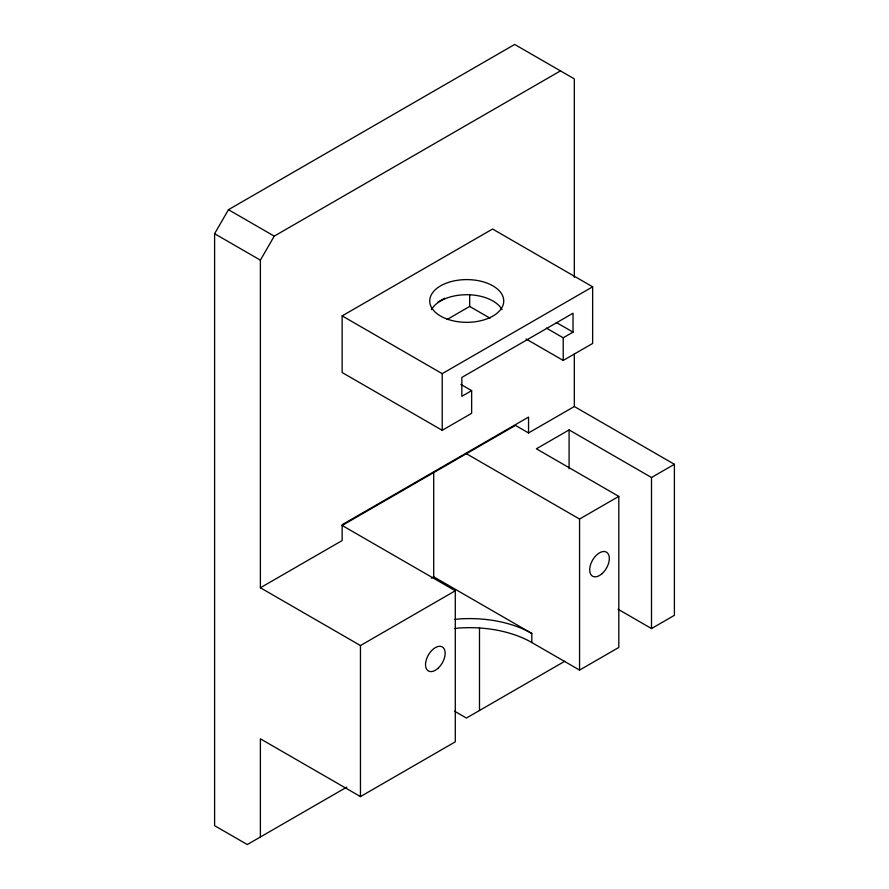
<?xml version="1.0" encoding="UTF-8"?>
<svg xmlns="http://www.w3.org/2000/svg" width="889" height="889" viewBox="0 0 889 889"><rect width="100%" height="100%" fill="white"/><g stroke="black" fill="none" stroke-linecap="round" stroke-linejoin="round"><path stroke-width="1.33" d="M346.821 787.098L247.298 844.55L214.605 825.67L214.605 233.707L228.462 209.693L514.675 44.45L574.327 78.888L574.327 277.401M260.388 836.994L260.388 738.815L360.456 796.588L455.29 741.837L455.29 590.785L360.456 645.547L260.388 587.762L260.388 260.144L274.245 236.13L560.459 70.887M460.846 384.415L471.648 390.649L471.648 413.307L442.211 430.298L342.143 372.524L342.143 315.884L492.573 229.029L592.641 286.803L592.641 343.443L563.215 360.445L526.044 338.976M437.577 302.327L444.711 298.204M447.089 319.484L469.681 306.438L490.061 318.206M342.143 315.884L442.211 373.658L592.641 286.803M471.648 390.649L461.836 396.316L461.836 377.436L573.027 313.239L573.027 332.119L563.215 337.787L546.424 328.097M260.388 587.762L342.143 540.568L342.143 524.71L528.544 417.085L528.544 432.943L515.464 425.398L342.143 525.466L455.29 590.785M528.544 432.943L574.327 406.517L674.395 464.291L674.395 615.332L651.504 628.556L618.066 609.243M674.395 464.291L651.504 477.504L569.093 429.92L536.389 448.801L618.811 496.384L618.811 647.436L579.561 670.095L531.811 642.525A87.878 50.729 0 0 0 458.213 628.101L454.435 628.534M431.321 578.194L433.71 576.817L531.811 633.457L531.811 642.525M466.414 453.712L579.561 519.043L618.811 496.384M564.815 661.238L466.414 718.045L454.523 711.178M454.435 619.466L458.213 619.033A87.878 50.729 0 0 1 531.811 633.457M556.347 322.496L573.027 332.119M228.462 209.693L274.245 236.13M214.605 233.707L260.388 260.144M651.504 477.504L651.504 628.556M579.561 519.043L579.561 670.095M574.327 353.755L574.327 406.517M569.093 429.92L569.093 468.725M563.215 337.787L563.215 360.445M479.493 627.523L479.493 710.5M469.681 294.448L469.681 306.438M442.211 373.658L442.211 430.298M433.71 472.048L433.71 576.817M360.456 645.547L360.456 796.588M431.454 309.65A36.994 21.358 0 0 1 466.736 294.715A36.994 21.358 0 0 1 502.029 309.65M437.877 668.428A13.88 8.012 -60 0 0 442.278 646.936A13.88 8.012 -60 0 0 425.864 661.494A13.88 8.012 -60 0 0 437.877 668.428M602.053 573.649A13.88 8.012 -60 0 0 606.454 552.147A13.88 8.012 -60 0 0 590.029 566.704A13.88 8.012 -60 0 0 602.053 573.649M448.234 319.462A36.994 21.358 0 0 0 503.741 300.971A36.994 21.358 0 0 0 448.234 282.469A36.994 21.358 0 0 0 448.234 319.462"/></g></svg>
